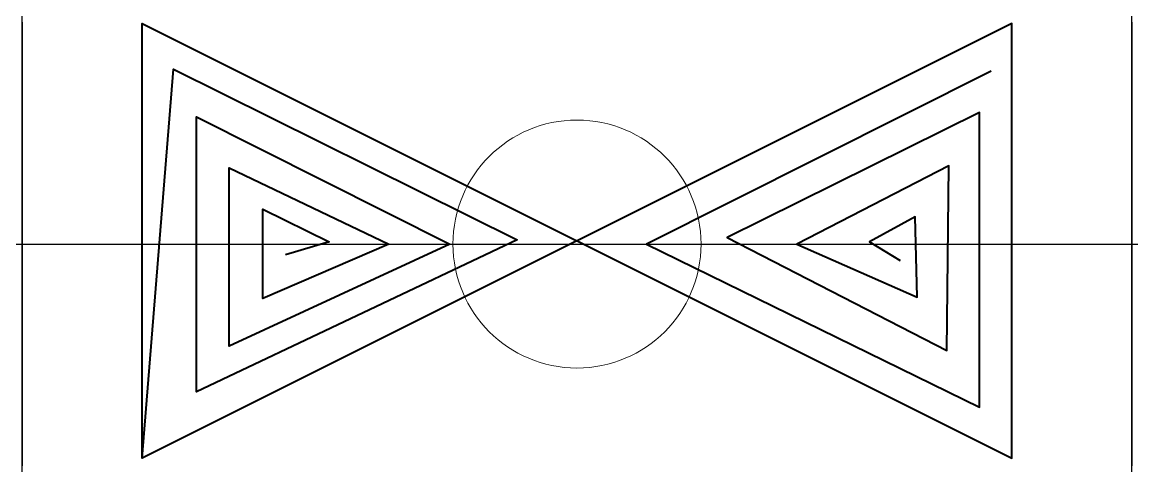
# Model space of a CAD drawing. Header units: millimetres. Extents: x 2654.5752 to 2654.5852, y 1696.3724 to 1696.3764.
import ezdxf

# ---------------------------------------------------------------- set-up
doc = ezdxf.new("R2010")
doc.units = ezdxf.units.MM
doc.header["$PDMODE"] = 2
doc.layers.add('Level 7', color=9, linetype='Continuous', lineweight=0, true_color=0xc8c8c8)

# ---------------------------------------------------------------- blocks, each defined once
blk = doc.blocks.new('001003')
at = {"layer": 'Level 7', "color": 2, "linetype": 'Continuous', "lineweight": 40, "flags": 128}
for points in [[(-0.00392, -0.001931), (-0.00392, 0.001989), (0.00392, -0.001931), (0.00392, 0.001989), (-0.00392, -0.001931), (-0.003636, 0.001578), (-0.000539, 0.000039), (-0.00343, -0.001333), (-0.00343, 0.001147), (-0.001147, 0), (-0.003136, -0.000921), (-0.003136, 0.000686), (-0.001695, 0), (-0.002832, -0.00049), (-0.002832, 0.000314), (-0.002234, 0.00002), (-0.002626, -0.000098)], [(0.003734, 0.001558), (0.000627, 0), (0.003626, -0.00147), (0.003626, 0.001186), (0.001352, 0.000059), (0.003332, -0.00096), (0.003352, 0.000706), (0.00198, 0), (0.003067, -0.00048), (0.003048, 0.000245), (0.002636, 0.00002), (0.002911, -0.000147)]]:
    blk.add_lwpolyline(points, dxfattribs=at)
blk = doc.blocks.new('01018A')
at = {"layer": 'Level 7', "color": 2, "linetype": 'Continuous', "lineweight": 30}
for p, q in [((-0.004998, 0.001971), (-0.004998, -0.002029)), ((0.005002, 0.001971), (0.005002, -0.002029))]:
    blk.add_line(p, q, dxfattribs=at)
at = {"layer": 'Level 7', "color": 2, "linetype": 'Continuous', "lineweight": 13}
blk.add_circle((0.000002, -0.000029), 0.001118, dxfattribs=at)
at = {"color": 9, "linetype": 'Continuous', "lineweight": 0, "true_color": 0xc8c8c8}
blk.add_blockref('001003', (0.000002, -0.000029), dxfattribs=at)

msp = doc.modelspace()

# ---------------------------------------------------------------- linework, layer by layer
for p in [(2654.575188, 1696.374396), (2654.585188, 1696.374396)]:
    msp.add_point(p)

# ---------------------------------------------------------------- block references
at = {"color": 9, "linetype": 'Continuous', "lineweight": 0, "true_color": 0xc8c8c8}
msp.add_blockref('01018A', (2654.580186, 1696.374425), dxfattribs=at)

doc.saveas('drawing.dxf')
